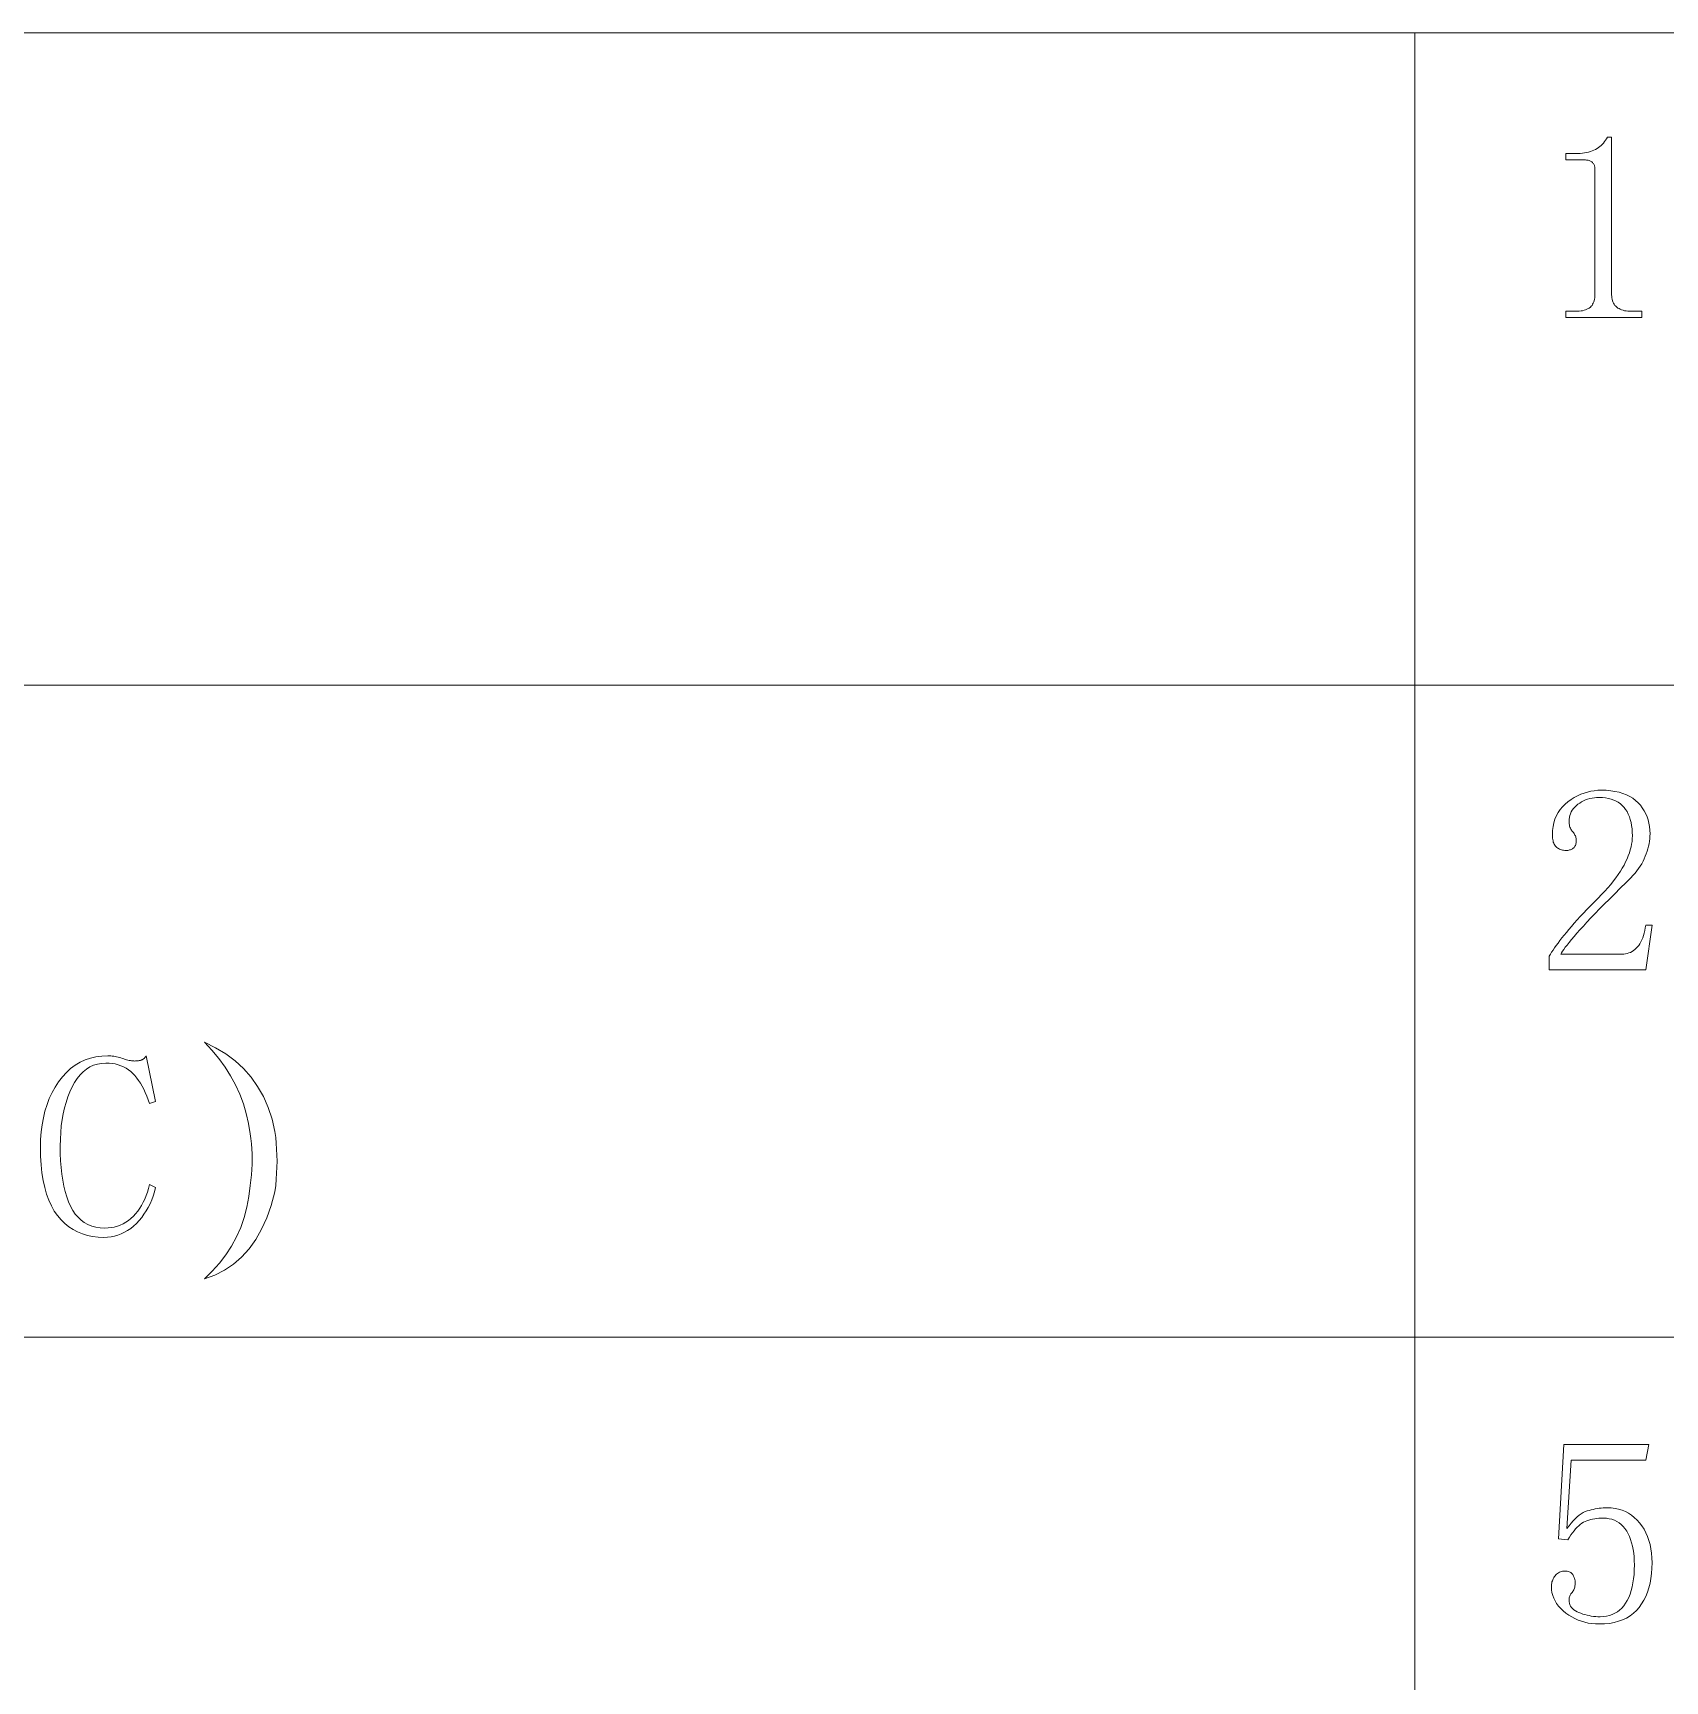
# Model space of a CAD drawing. Extents: x 1 to 297, y 1 to 210.
# Drawn here: x 63.95 to 77.43, y 42.89 to 56.51 of the extents above; entities that cross this region are included whole.
import ezdxf

# ---------------------------------------------------------------- set-up
doc = ezdxf.new("R2010")
doc.units = 0

msp = doc.modelspace()

# ---------------------------------------------------------------- linework, layer by layer
at = {"color": 7, "lineweight": 13}
for p, q in [((1.306, 56.508), (219.321, 56.508)), ((75.368, 56.508), (75.368, 29.565)), ((1.306, 51.119), (219.321, 51.119)), ((1.306, 45.731), (175.108, 45.731))]:
    msp.add_line(p, q, dxfattribs=at)
for points in [[(76.993, 55.648), (76.993, 54.345), (76.994, 54.331), (76.995, 54.319), (76.997, 54.307), (77, 54.295), (77.004, 54.285), (77.009, 54.275), (77.014, 54.266), (77.021, 54.257), (77.028, 54.249), (77.036, 54.242), (77.045, 54.235), (77.055, 54.23), (77.065, 54.225), (77.076, 54.22), (77.088, 54.216), (77.1, 54.213), (77.113, 54.211), (77.127, 54.209), (77.141, 54.208), (77.156, 54.208), (77.242, 54.208), (77.242, 54.156), (76.616, 54.156), (76.616, 54.208), (76.693, 54.208), (76.71, 54.208), (76.726, 54.209), (76.741, 54.211), (76.754, 54.213), (76.767, 54.216), (76.779, 54.22), (76.79, 54.225), (76.8, 54.23), (76.809, 54.235), (76.818, 54.242), (76.825, 54.249), (76.832, 54.257), (76.837, 54.266), (76.842, 54.275), (76.847, 54.285), (76.85, 54.295), (76.853, 54.307), (76.855, 54.319), (76.856, 54.331), (76.856, 54.345), (76.856, 55.382), (76.856, 55.389), (76.855, 55.395), (76.854, 55.401), (76.853, 55.407), (76.851, 55.413), (76.849, 55.419), (76.846, 55.424), (76.843, 55.429), (76.839, 55.433), (76.835, 55.438), (76.83, 55.442), (76.825, 55.445), (76.82, 55.449), (76.814, 55.451), (76.808, 55.454), (76.801, 55.456), (76.794, 55.457), (76.787, 55.458), (76.779, 55.459), (76.771, 55.459), (76.616, 55.459), (76.616, 55.511), (76.693, 55.511), (76.714, 55.511), (76.733, 55.512), (76.752, 55.514), (76.769, 55.516), (76.787, 55.519), (76.803, 55.523), (76.818, 55.527), (76.833, 55.533), (76.847, 55.538), (76.861, 55.545), (76.873, 55.552), (76.885, 55.56), (76.896, 55.569), (76.907, 55.578), (76.917, 55.588), (76.927, 55.598), (76.936, 55.61), (76.944, 55.622), (76.952, 55.634), (76.959, 55.648)], [(77.165, 49.873), (77.164, 49.904), (77.162, 49.932), (77.159, 49.959), (77.154, 49.985), (77.148, 50.009), (77.14, 50.032), (77.131, 50.054), (77.121, 50.074), (77.109, 50.092), (77.096, 50.109), (77.082, 50.125), (77.066, 50.138), (77.049, 50.151), (77.03, 50.161), (77.011, 50.17), (76.989, 50.178), (76.967, 50.183), (76.943, 50.187), (76.917, 50.19), (76.891, 50.191), (76.87, 50.19), (76.851, 50.188), (76.832, 50.186), (76.813, 50.182), (76.795, 50.177), (76.778, 50.171), (76.761, 50.163), (76.745, 50.155), (76.73, 50.145), (76.715, 50.135), (76.701, 50.123), (76.689, 50.111), (76.678, 50.099), (76.668, 50.085), (76.66, 50.072), (76.654, 50.057), (76.649, 50.042), (76.645, 50.027), (76.643, 50.01), (76.642, 49.993), (76.642, 49.983), (76.643, 49.974), (76.645, 49.964), (76.647, 49.955), (76.649, 49.946), (76.653, 49.938), (76.657, 49.93), (76.661, 49.922), (76.666, 49.915), (76.672, 49.908), (76.678, 49.901), (76.683, 49.894), (76.687, 49.887), (76.691, 49.88), (76.694, 49.873), (76.697, 49.867), (76.699, 49.86), (76.701, 49.853), (76.702, 49.846), (76.702, 49.839), (76.702, 49.831), (76.701, 49.823), (76.7, 49.815), (76.699, 49.808), (76.697, 49.802), (76.694, 49.795), (76.691, 49.79), (76.688, 49.784), (76.685, 49.779), (76.681, 49.775), (76.676, 49.771), (76.671, 49.767), (76.666, 49.764), (76.66, 49.761), (76.654, 49.759), (76.647, 49.757), (76.64, 49.755), (76.633, 49.754), (76.625, 49.754), (76.616, 49.753), (76.606, 49.754), (76.597, 49.755), (76.587, 49.756), (76.579, 49.758), (76.57, 49.761), (76.562, 49.764), (76.555, 49.768), (76.548, 49.773), (76.541, 49.778), (76.535, 49.783), (76.529, 49.79), (76.524, 49.797), (76.52, 49.805), (76.516, 49.814), (76.512, 49.823), (76.51, 49.833), (76.508, 49.844), (76.506, 49.856), (76.505, 49.869), (76.505, 49.882), (76.506, 49.917), (76.51, 49.951), (76.516, 49.982), (76.525, 50.012), (76.537, 50.041), (76.551, 50.067), (76.568, 50.092), (76.587, 50.115), (76.609, 50.137), (76.633, 50.156), (76.659, 50.174), (76.685, 50.19), (76.712, 50.204), (76.739, 50.217), (76.766, 50.227), (76.794, 50.235), (76.822, 50.242), (76.85, 50.247), (76.879, 50.25), (76.908, 50.251), (76.948, 50.25), (76.986, 50.246), (77.021, 50.241), (77.055, 50.234), (77.087, 50.225), (77.116, 50.214), (77.143, 50.2), (77.168, 50.185), (77.191, 50.167), (77.212, 50.148), (77.231, 50.127), (77.247, 50.105), (77.262, 50.081), (77.275, 50.057), (77.286, 50.032), (77.295, 50.006), (77.302, 49.979), (77.307, 49.95), (77.31, 49.921), (77.311, 49.891), (77.31, 49.87), (77.309, 49.849), (77.306, 49.829), (77.303, 49.808), (77.299, 49.788), (77.294, 49.767), (77.287, 49.747), (77.28, 49.726), (77.272, 49.705), (77.263, 49.685), (77.253, 49.664), (77.242, 49.644), (77.23, 49.624), (77.217, 49.604), (77.202, 49.584), (77.187, 49.565), (77.17, 49.545), (77.152, 49.526), (77.133, 49.507), (77.113, 49.488), (77.065, 49.441), (77.019, 49.395), (76.975, 49.352), (76.933, 49.31), (76.894, 49.27), (76.857, 49.232), (76.822, 49.196), (76.79, 49.161), (76.76, 49.129), (76.732, 49.098), (76.706, 49.069), (76.683, 49.042), (76.662, 49.017), (76.643, 48.993), (76.626, 48.972), (76.611, 48.953), (76.598, 48.936), (76.588, 48.921), (76.58, 48.908), (76.573, 48.896), (77.079, 48.896), (77.094, 48.897), (77.109, 48.899), (77.123, 48.902), (77.137, 48.906), (77.15, 48.911), (77.162, 48.918), (77.174, 48.926), (77.186, 48.935), (77.197, 48.945), (77.208, 48.956), (77.218, 48.969), (77.227, 48.983), (77.235, 48.998), (77.243, 49.014), (77.251, 49.031), (77.257, 49.05), (77.263, 49.07), (77.268, 49.091), (77.272, 49.113), (77.276, 49.136), (77.328, 49.136), (77.276, 48.768), (76.479, 48.768), (76.479, 48.879), (76.488, 48.895), (76.498, 48.912), (76.51, 48.929), (76.522, 48.948), (76.536, 48.967), (76.551, 48.987), (76.566, 49.008), (76.583, 49.03), (76.601, 49.053), (76.621, 49.076), (76.641, 49.101), (76.663, 49.126), (76.685, 49.152), (76.71, 49.179), (76.735, 49.207), (76.762, 49.236), (76.79, 49.265), (76.819, 49.296), (76.85, 49.327), (76.882, 49.359), (76.91, 49.388), (76.937, 49.417), (76.962, 49.445), (76.986, 49.473), (77.008, 49.501), (77.029, 49.528), (77.048, 49.555), (77.066, 49.581), (77.082, 49.608), (77.096, 49.633), (77.109, 49.659), (77.121, 49.684), (77.131, 49.709), (77.14, 49.734), (77.148, 49.758), (77.154, 49.782), (77.159, 49.805), (77.162, 49.828), (77.164, 49.851)], [(65.369, 48.168), (65.461, 48.123), (65.546, 48.072), (65.623, 48.015), (65.693, 47.951), (65.755, 47.881), (65.809, 47.804), (65.856, 47.72), (65.896, 47.63), (65.928, 47.534), (65.952, 47.431), (65.958, 47.382), (65.963, 47.334), (65.966, 47.285), (65.968, 47.236), (65.969, 47.186), (65.968, 47.136), (65.966, 47.086), (65.963, 47.036), (65.958, 46.985), (65.952, 46.933), (65.921, 46.821), (65.885, 46.718), (65.842, 46.624), (65.793, 46.538), (65.738, 46.462), (65.676, 46.394), (65.609, 46.336), (65.535, 46.286), (65.455, 46.245), (65.369, 46.213), (65.434, 46.277), (65.494, 46.343), (65.547, 46.412), (65.594, 46.485), (65.635, 46.561), (65.669, 46.639), (65.698, 46.721), (65.72, 46.806), (65.736, 46.894), (65.746, 46.985), (65.752, 47.029), (65.757, 47.073), (65.761, 47.117), (65.763, 47.16), (65.763, 47.203), (65.763, 47.246), (65.761, 47.288), (65.757, 47.33), (65.752, 47.372), (65.746, 47.413), (65.733, 47.498), (65.715, 47.581), (65.691, 47.661), (65.661, 47.74), (65.626, 47.816), (65.586, 47.891), (65.54, 47.963), (65.488, 48.033), (65.431, 48.102)], [(64.538, 46.556), (64.491, 46.558), (64.446, 46.563), (64.402, 46.572), (64.361, 46.585), (64.322, 46.601), (64.285, 46.621), (64.25, 46.644), (64.217, 46.671), (64.185, 46.702), (64.156, 46.736), (64.129, 46.774), (64.105, 46.817), (64.084, 46.863), (64.066, 46.913), (64.05, 46.968), (64.037, 47.026), (64.027, 47.089), (64.02, 47.156), (64.016, 47.227), (64.015, 47.302), (64.016, 47.366), (64.021, 47.428), (64.028, 47.487), (64.039, 47.545), (64.052, 47.6), (64.069, 47.653), (64.088, 47.703), (64.111, 47.752), (64.136, 47.798), (64.165, 47.842), (64.196, 47.883), (64.229, 47.919), (64.264, 47.951), (64.302, 47.979), (64.342, 48.003), (64.383, 48.022), (64.427, 48.037), (64.473, 48.048), (64.522, 48.054), (64.572, 48.056), (64.584, 48.056), (64.596, 48.055), (64.608, 48.054), (64.62, 48.053), (64.632, 48.051), (64.644, 48.049), (64.656, 48.046), (64.668, 48.043), (64.68, 48.039), (64.692, 48.035), (64.704, 48.031), (64.715, 48.027), (64.726, 48.024), (64.737, 48.021), (64.748, 48.019), (64.758, 48.017), (64.767, 48.015), (64.777, 48.014), (64.786, 48.014), (64.795, 48.013), (64.801, 48.014), (64.808, 48.014), (64.814, 48.014), (64.82, 48.015), (64.826, 48.016), (64.831, 48.017), (64.836, 48.018), (64.841, 48.019), (64.846, 48.02), (64.85, 48.022), (64.855, 48.024), (64.859, 48.026), (64.863, 48.029), (64.867, 48.032), (64.871, 48.035), (64.875, 48.038), (64.878, 48.042), (64.882, 48.047), (64.886, 48.051), (64.889, 48.056), (64.966, 47.679), (64.915, 47.662), (64.904, 47.694), (64.893, 47.724), (64.881, 47.753), (64.868, 47.78), (64.855, 47.806), (64.841, 47.83), (64.826, 47.852), (64.811, 47.873), (64.794, 47.893), (64.778, 47.911), (64.76, 47.927), (64.741, 47.941), (64.722, 47.954), (64.701, 47.965), (64.679, 47.975), (64.656, 47.983), (64.632, 47.989), (64.608, 47.993), (64.582, 47.995), (64.555, 47.996), (64.52, 47.994), (64.486, 47.988), (64.454, 47.979), (64.424, 47.965), (64.395, 47.947), (64.368, 47.925), (64.343, 47.9), (64.319, 47.87), (64.297, 47.837), (64.276, 47.799), (64.257, 47.759), (64.241, 47.717), (64.226, 47.672), (64.213, 47.626), (64.202, 47.578), (64.193, 47.529), (64.186, 47.477), (64.182, 47.423), (64.179, 47.368), (64.178, 47.311), (64.178, 47.249), (64.181, 47.189), (64.185, 47.133), (64.191, 47.079), (64.199, 47.028), (64.208, 46.979), (64.22, 46.934), (64.232, 46.891), (64.247, 46.851), (64.263, 46.813), (64.282, 46.779), (64.302, 46.749), (64.325, 46.722), (64.35, 46.698), (64.377, 46.678), (64.406, 46.662), (64.438, 46.65), (64.472, 46.641), (64.508, 46.635), (64.546, 46.633), (64.573, 46.634), (64.599, 46.637), (64.625, 46.642), (64.65, 46.649), (64.674, 46.658), (64.697, 46.669), (64.719, 46.682), (64.741, 46.697), (64.762, 46.713), (64.782, 46.732), (64.801, 46.752), (64.819, 46.774), (64.835, 46.797), (64.85, 46.821), (64.864, 46.847), (64.877, 46.873), (64.888, 46.902), (64.898, 46.931), (64.907, 46.961), (64.915, 46.993), (64.966, 46.968), (64.957, 46.932), (64.946, 46.898), (64.934, 46.866), (64.92, 46.834), (64.905, 46.804), (64.888, 46.775), (64.87, 46.747), (64.851, 46.721), (64.83, 46.696), (64.808, 46.672), (64.784, 46.65), (64.76, 46.63), (64.735, 46.613), (64.709, 46.598), (64.682, 46.585), (64.655, 46.575), (64.627, 46.567), (64.598, 46.561), (64.568, 46.557)], [(76.959, 44.322), (76.991, 44.321), (77.022, 44.317), (77.051, 44.311), (77.08, 44.302), (77.107, 44.291), (77.133, 44.277), (77.158, 44.261), (77.181, 44.242), (77.204, 44.221), (77.225, 44.198), (77.244, 44.172), (77.262, 44.145), (77.277, 44.116), (77.291, 44.085), (77.302, 44.053), (77.311, 44.019), (77.318, 43.984), (77.324, 43.947), (77.327, 43.908), (77.328, 43.868), (77.327, 43.822), (77.323, 43.779), (77.318, 43.737), (77.311, 43.698), (77.301, 43.66), (77.289, 43.624), (77.275, 43.59), (77.259, 43.558), (77.241, 43.528), (77.221, 43.499), (77.198, 43.473), (77.173, 43.45), (77.146, 43.429), (77.116, 43.411), (77.084, 43.396), (77.05, 43.384), (77.014, 43.374), (76.975, 43.367), (76.934, 43.363), (76.891, 43.362), (76.86, 43.363), (76.83, 43.366), (76.801, 43.37), (76.773, 43.376), (76.745, 43.385), (76.718, 43.394), (76.691, 43.406), (76.666, 43.42), (76.641, 43.435), (76.616, 43.452), (76.593, 43.47), (76.573, 43.49), (76.555, 43.509), (76.539, 43.53), (76.526, 43.552), (76.515, 43.574), (76.507, 43.597), (76.501, 43.621), (76.497, 43.645), (76.496, 43.671), (76.497, 43.681), (76.497, 43.691), (76.499, 43.7), (76.501, 43.71), (76.504, 43.719), (76.507, 43.728), (76.511, 43.736), (76.515, 43.745), (76.521, 43.753), (76.526, 43.761), (76.532, 43.768), (76.539, 43.774), (76.546, 43.78), (76.554, 43.785), (76.562, 43.79), (76.57, 43.793), (76.579, 43.796), (76.588, 43.798), (76.598, 43.799), (76.608, 43.799), (76.618, 43.799), (76.627, 43.798), (76.635, 43.796), (76.643, 43.794), (76.651, 43.791), (76.657, 43.787), (76.663, 43.782), (76.668, 43.777), (76.672, 43.771), (76.676, 43.765), (76.679, 43.758), (76.682, 43.751), (76.685, 43.745), (76.687, 43.739), (76.689, 43.733), (76.691, 43.727), (76.692, 43.721), (76.693, 43.715), (76.693, 43.71), (76.693, 43.705), (76.693, 43.695), (76.692, 43.685), (76.691, 43.676), (76.689, 43.667), (76.687, 43.659), (76.684, 43.651), (76.681, 43.643), (76.677, 43.636), (76.673, 43.63), (76.668, 43.623), (76.663, 43.617), (76.658, 43.611), (76.655, 43.605), (76.651, 43.599), (76.648, 43.592), (76.646, 43.586), (76.644, 43.579), (76.643, 43.573), (76.642, 43.566), (76.642, 43.559), (76.643, 43.546), (76.645, 43.533), (76.649, 43.521), (76.655, 43.51), (76.662, 43.499), (76.671, 43.489), (76.682, 43.48), (76.694, 43.471), (76.708, 43.463), (76.723, 43.456), (76.74, 43.45), (76.756, 43.444), (76.773, 43.439), (76.791, 43.434), (76.808, 43.431), (76.826, 43.427), (76.844, 43.425), (76.862, 43.423), (76.88, 43.422), (76.899, 43.422), (76.926, 43.423), (76.951, 43.426), (76.976, 43.432), (76.999, 43.44), (77.02, 43.45), (77.041, 43.462), (77.06, 43.477), (77.077, 43.493), (77.094, 43.512), (77.109, 43.533), (77.123, 43.557), (77.135, 43.582), (77.146, 43.609), (77.156, 43.638), (77.164, 43.668), (77.17, 43.701), (77.175, 43.736), (77.179, 43.772), (77.181, 43.81), (77.182, 43.851), (77.181, 43.884), (77.179, 43.917), (77.176, 43.948), (77.172, 43.977), (77.166, 44.006), (77.159, 44.033), (77.15, 44.059), (77.141, 44.084), (77.13, 44.107), (77.118, 44.129), (77.104, 44.15), (77.089, 44.168), (77.073, 44.184), (77.056, 44.198), (77.037, 44.21), (77.017, 44.219), (76.996, 44.227), (76.974, 44.232), (76.95, 44.235), (76.925, 44.236), (76.906, 44.236), (76.888, 44.235), (76.871, 44.233), (76.854, 44.231), (76.837, 44.228), (76.821, 44.224), (76.805, 44.219), (76.79, 44.214), (76.776, 44.209), (76.762, 44.202), (76.748, 44.194), (76.735, 44.185), (76.722, 44.174), (76.708, 44.162), (76.696, 44.148), (76.683, 44.133), (76.67, 44.116), (76.658, 44.098), (76.645, 44.078), (76.633, 44.056), (76.556, 44.065), (76.599, 44.845), (77.302, 44.845), (77.276, 44.716), (76.659, 44.716), (76.625, 44.151), (76.642, 44.174), (76.659, 44.195), (76.676, 44.214), (76.693, 44.231), (76.709, 44.247), (76.726, 44.261), (76.743, 44.272), (76.759, 44.282), (76.776, 44.29), (76.792, 44.296), (76.808, 44.301), (76.825, 44.306), (76.841, 44.309), (76.858, 44.313), (76.874, 44.316), (76.891, 44.318), (76.908, 44.32), (76.925, 44.321), (76.942, 44.322)]]:
    msp.add_lwpolyline(points, close=True, dxfattribs=at)

doc.saveas('drawing.dxf')
